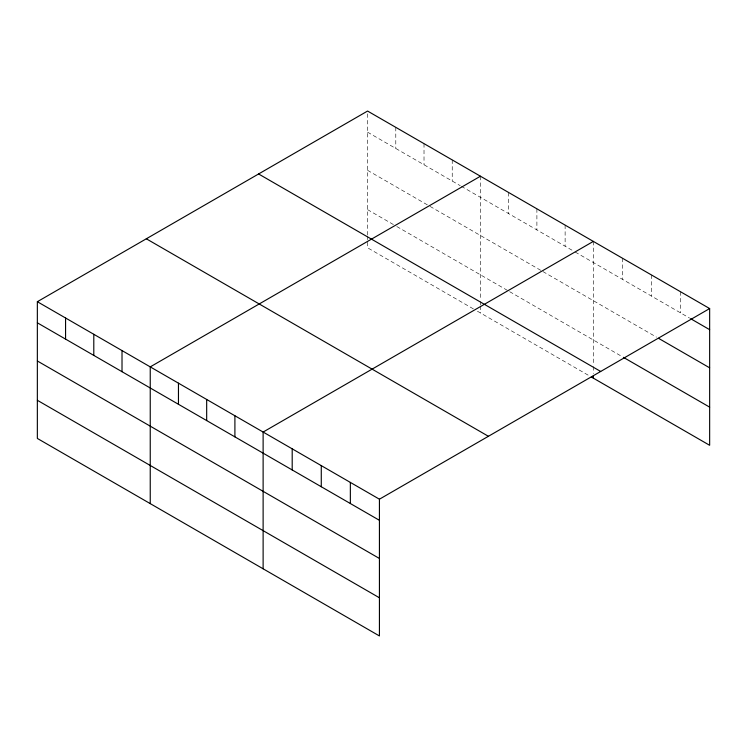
<?xml version="1.0" encoding="UTF-8"?>
<svg xmlns="http://www.w3.org/2000/svg" width="747" height="747" viewBox="0 0 747 747"><rect width="100%" height="100%" fill="white"/><g stroke="black" fill="none" stroke-linecap="round" stroke-linejoin="round"><path stroke-width="0.56" stroke-dasharray="3.73 2.8" d="M367.571 235.081L367.571 111.051M367.571 132.172L460.292 185.704M461.301 186.283L574.191 251.459M575.199 252.047L689.593 318.091M367.571 170.325L429.049 205.827M430.057 206.405L541.939 271.002M542.948 271.581L656.51 337.149M367.571 209.636L395.789 225.93M396.797 226.518L507.671 290.527M509.687 291.694L622.419 356.777M473.402 308.903L367.571 247.799L367.571 240.861M477.436 311.228L590.317 376.404M680.573 291.769L680.573 312.881M651.496 274.98L651.496 296.092M622.419 258.191L622.419 279.303M593.342 241.402L593.342 365.432M593.342 366.581L593.342 373.519M565.124 225.108L565.124 246.221M536.897 208.815L536.897 229.936M508.679 192.521L508.679 213.642M480.452 176.227L480.452 300.257M480.452 301.405L480.452 304.879M480.452 306.037L480.452 312.974M452.234 159.933L452.234 181.054M424.016 143.639L424.016 164.76M395.789 127.345L395.789 148.466M367.571 236.239L367.571 239.703"/><path stroke-width="1.12" d="M379.429 558.476L379.429 499.201L37.35 301.704L37.35 438.442L379.429 635.949L379.429 558.476L37.35 360.978M591.325 376.983L709.65 445.296L709.65 308.558L367.571 111.051L37.35 301.704M480.452 176.227L150.24 366.88L150.24 503.618M593.342 241.402L263.121 432.055L263.121 568.794M379.429 499.201L709.65 308.558M690.601 318.67L709.65 329.67M658.518 338.307L709.65 367.823M623.418 357.355L709.65 407.143M258.593 173.967L600.681 371.464M146.319 238.788L488.407 436.285M37.35 322.816L379.429 520.314M37.35 400.289L379.429 597.787M593.342 375.834L593.342 378.15M350.352 482.413L350.352 503.534M321.275 465.624L321.275 486.745M292.198 448.844L292.198 469.956M234.903 415.762L234.903 436.874M206.676 399.468L206.676 420.58M178.458 383.174L178.458 404.286M122.013 350.586L122.013 371.698M93.795 334.292L93.795 355.404M65.568 317.998L65.568 339.11"/></g></svg>
